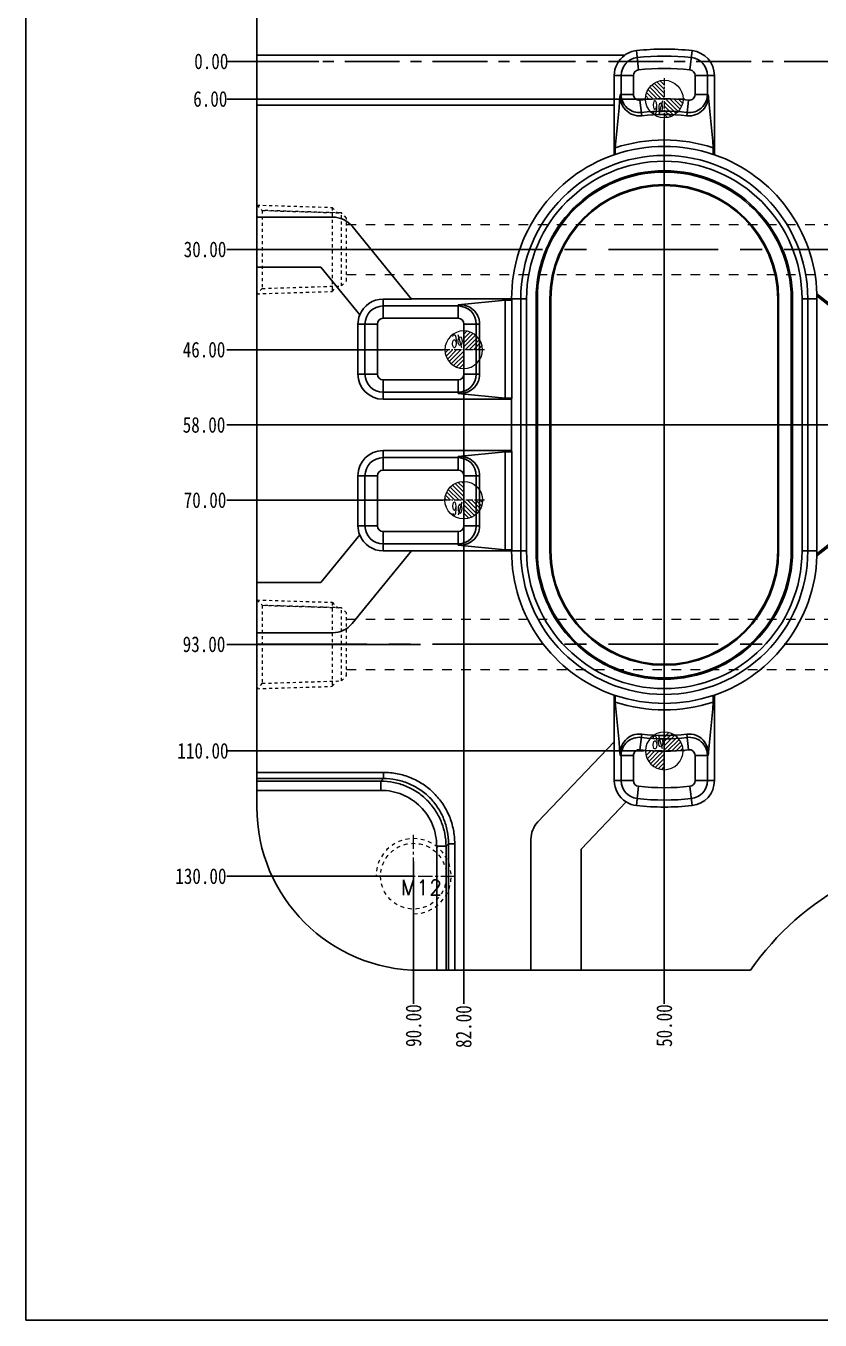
# Model space of a CAD drawing. Header units: millimetres. Extents: x 780 to 4422, y -1506 to 1268.
# Drawn here: x 1806.4 to 1933.1, y -202.3 to 4.2 of the extents above; entities that cross this region are included whole.
import ezdxf

# ---------------------------------------------------------------- set-up
doc = ezdxf.new("R2010")
doc.units = ezdxf.units.MM
doc.header["$LTSCALE"] = 16.335
doc.header["$PDMODE"] = 3
doc.header["$PDSIZE"] = 0.3125
doc.linetypes.add('CENTER', pattern=[0.6, 0.375, -0.075, 0.075, -0.075])
doc.linetypes.add('HIDDEN', pattern=[0.2, 0.1, -0.1])
doc.layers.get('0').update_dxf_attribs({"linetype": 'CONTINUOUS'})
doc.layers.get('Defpoints').update_dxf_attribs({"linetype": 'CONTINUOUS'})
for name, color, linetype, lineweight in [('cool', 153, 'HIDDEN', 9), ('dim', 82, 'CONTINUOUS', 9), ('epin', 13, 'CONTINUOUS', 9), ('screw', 33, 'CONTINUOUS', 13)]:
    doc.layers.add(name, color=color, linetype=linetype, lineweight=lineweight)
doc.layers.add('DEFAULT_2', color=8, linetype='HIDDEN')
doc.styles.get("Standard").update_dxf_attribs({"font": 'txt', "width": 0.8})
doc.styles.add('TXT', font='txt.shx', dxfattribs={"bigfont": 'gbcbig.shx'})
doc.styles.add('TXT05', font='txt.shx', dxfattribs={"width": 0.5, "bigfont": 'gbcbig.shx'})
doc.dimstyles.get("Standard").update_dxf_attribs({"dimtxt": 0.15625, "dimasz": 0.1875, "dimexe": 0.125, "dimexo": 0.0625, "dimtad": 0, "dimtih": 1, "dimtoh": 1, "dimdsep": 46, "dimtxsty": 'Standard', "dimcen": 0.09, "dimadec": 0, "dimazin": 0, "dimtp": 0.01, "dimtm": 0.01, "dimtfac": 1, "dimtofl": 0, "dimtmove": 0, "dimatfit": 3, "dimfxl": 0, "dimtolj": 1, "dimarcsym": 0})

# ---------------------------------------------------------------- blocks, each defined once
blk = doc.blocks.new('cool_jt_f12')
at = {"layer": 'cool', "ltscale": 0.3}
for p, q in [((0, 7.0785), (0.856, 6.2225)), ((0, 7.0785), (12, 6.7035)), ((0.856, 6.2225), (0.856, -6.2225)), ((13.5, 5.827375), (0.856, 6.2225)), ((0.856, 6.2225), (13.5, 5.827375)), ((12, 6.7035), (12.856, 5.8475)), ((12, 6.7035), (12, -6.7035)), ((14.327375, 5), (13.5, 5.827375)), ((13.5, -5.827375), (13.5, 5.827375)), ((14.327375, -5), (14.327375, 5)), ((0.856, -6.2225), (13.5, -5.827375)), ((12, -6.7035), (12.856, -5.8475)), ((13.5, -5.827375), (14.327375, -5)), ((0.856, -6.2225), (0, -7.0785)), ((0, -7.0785), (12, -6.7035))]:
    blk.add_line(p, q, dxfattribs=at)
blk = doc.blocks.new('*D127')
at = {"layer": 'Defpoints', "color": 0}
for p in [(1838.49, -1.46), (1853.16, -1.46), (1958.26, -1.46)]:
    blk.add_point(p, dxfattribs=at)
at = {"layer": 'dim', "color": 4, "lineweight": -2}
blk.add_line((1853.16, -1.46), (1838.49, -1.46), dxfattribs=at)
at = {"layer": 'dim', "color": 6, "insert": (1835.99, -1.46), "char_height": 2.5, "attachment_point": 5}
blk.add_mtext('\\A1;0.00', dxfattribs=at)
blk = doc.blocks.new('*D144')
at = {"layer": 'Defpoints', "color": 0}
for p in [(1838.49, 14.54), (1904.96, 14.54), (1958.26, -1.46)]:
    blk.add_point(p, dxfattribs=at)
at = {"layer": 'dim', "color": 4, "lineweight": -2}
blk.add_line((1904.96, 14.54), (1838.49, 14.54), dxfattribs=at)
at = {"layer": 'dim', "color": 6, "insert": (1835.16, 14.54), "char_height": 2.5, "attachment_point": 5}
blk.add_mtext('\\A1;16.00', dxfattribs=at)
blk = doc.blocks.new('*D145')
at = {"layer": 'Defpoints', "color": 0}
for p in [(1838.49, 31.54), (1870.76, 31.54), (1958.26, -1.46)]:
    blk.add_point(p, dxfattribs=at)
at = {"layer": 'dim', "color": 4, "lineweight": -2}
blk.add_line((1870.76, 31.54), (1838.49, 31.54), dxfattribs=at)
at = {"layer": 'dim', "color": 6, "insert": (1834.83, 31.54), "char_height": 2.5, "attachment_point": 5}
blk.add_mtext('\\A1;33.00', dxfattribs=at)
blk = doc.blocks.new('*D146')
at = {"layer": 'Defpoints', "color": 0}
for p in [(1838.49, 54.54), (1872.96, 54.54), (1958.26, -1.46)]:
    blk.add_point(p, dxfattribs=at)
at = {"layer": 'dim', "color": 4, "lineweight": -2}
blk.add_line((1872.96, 54.54), (1838.49, 54.54), dxfattribs=at)
at = {"layer": 'dim', "color": 6, "insert": (1834.83, 54.54), "char_height": 2.5, "attachment_point": 5}
blk.add_mtext('\\A1;56.00', dxfattribs=at)
blk = doc.blocks.new('*D147')
at = {"layer": 'Defpoints', "color": 0}
for p in [(1838.49, 66.54), (1937.96, 66.54), (1958.26, -1.46)]:
    blk.add_point(p, dxfattribs=at)
at = {"layer": 'dim', "color": 4, "lineweight": -2}
blk.add_line((1937.96, 66.54), (1838.49, 66.54), dxfattribs=at)
at = {"layer": 'dim', "color": 6, "insert": (1834.83, 66.54), "char_height": 2.5, "attachment_point": 5}
blk.add_mtext('\\A1;68.00', dxfattribs=at)
blk = doc.blocks.new('*D148')
at = {"layer": 'Defpoints', "color": 0}
for p in [(1838.49, 78.54), (1872.96, 78.54), (1958.26, -1.46)]:
    blk.add_point(p, dxfattribs=at)
at = {"layer": 'dim', "color": 4, "lineweight": -2}
blk.add_line((1872.96, 78.54), (1838.49, 78.54), dxfattribs=at)
at = {"layer": 'dim', "color": 6, "insert": (1834.99, 78.54), "char_height": 2.5, "attachment_point": 5}
blk.add_mtext('\\A1;80.00', dxfattribs=at)
blk = doc.blocks.new('*D149')
at = {"layer": 'Defpoints', "color": 0}
for p in [(1838.49, 118.54), (1904.96, 118.54), (1958.26, -1.46)]:
    blk.add_point(p, dxfattribs=at)
at = {"layer": 'dim', "color": 4, "lineweight": -2}
blk.add_line((1904.96, 118.54), (1838.49, 118.54), dxfattribs=at)
at = {"layer": 'dim', "color": 6, "insert": (1834.33, 118.54), "char_height": 2.5, "attachment_point": 5}
blk.add_mtext('\\A1;120.00', dxfattribs=at)
blk = doc.blocks.new('*D150')
at = {"layer": 'Defpoints', "color": 0}
for p in [(1838.49, 128.54), (1868.26, 128.54), (1958.26, -1.46)]:
    blk.add_point(p, dxfattribs=at)
at = {"layer": 'dim', "color": 4, "lineweight": -2}
blk.add_line((1868.26, 128.54), (1838.49, 128.54), dxfattribs=at)
at = {"layer": 'dim', "color": 6, "insert": (1834.33, 128.54), "char_height": 2.5, "attachment_point": 5}
blk.add_mtext('\\A1;130.00', dxfattribs=at)
blk = doc.blocks.new('*D151')
at = {"layer": 'Defpoints', "color": 0}
for p in [(1958.26, -1.46), (1838.49, -7.46), (1904.96, -7.46)]:
    blk.add_point(p, dxfattribs=at)
at = {"layer": 'dim', "color": 4, "lineweight": -2}
blk.add_line((1904.96, -7.46), (1838.49, -7.46), dxfattribs=at)
at = {"layer": 'dim', "color": 6, "insert": (1835.83, -7.46), "char_height": 2.5, "attachment_point": 5}
blk.add_mtext('\\A1;6.00', dxfattribs=at)
blk = doc.blocks.new('*D128')
at = {"layer": 'Defpoints', "color": 0}
for p in [(1958.26, -1.46), (1838.49, -31.46), (1873.83, -31.46)]:
    blk.add_point(p, dxfattribs=at)
at = {"layer": 'dim', "color": 4, "lineweight": -2}
blk.add_line((1873.83, -31.46), (1838.49, -31.46), dxfattribs=at)
at = {"layer": 'dim', "color": 6, "insert": (1834.99, -31.46), "char_height": 2.5, "attachment_point": 5}
blk.add_mtext('\\A1;30.00', dxfattribs=at)
blk = doc.blocks.new('*D129')
at = {"layer": 'Defpoints', "color": 0}
for p in [(1958.26, -1.46), (1838.49, -47.46), (1872.96, -47.46)]:
    blk.add_point(p, dxfattribs=at)
at = {"layer": 'dim', "color": 4, "lineweight": -2}
blk.add_line((1872.96, -47.46), (1838.49, -47.46), dxfattribs=at)
at = {"layer": 'dim', "color": 6, "insert": (1834.83, -47.46), "char_height": 2.5, "attachment_point": 5}
blk.add_mtext('\\A1;46.00', dxfattribs=at)
blk = doc.blocks.new('*D130')
at = {"layer": 'Defpoints', "color": 0}
for p in [(1958.26, -1.46), (1838.49, -59.46), (1937.96, -59.46)]:
    blk.add_point(p, dxfattribs=at)
at = {"layer": 'dim', "color": 4, "lineweight": -2}
blk.add_line((1937.96, -59.46), (1838.49, -59.46), dxfattribs=at)
at = {"layer": 'dim', "color": 6, "insert": (1834.83, -59.46), "char_height": 2.5, "attachment_point": 5}
blk.add_mtext('\\A1;58.00', dxfattribs=at)
blk = doc.blocks.new('*D131')
at = {"layer": 'Defpoints', "color": 0}
for p in [(1958.26, -1.46), (1838.49, -71.46), (1872.96, -71.46)]:
    blk.add_point(p, dxfattribs=at)
at = {"layer": 'dim', "color": 4, "lineweight": -2}
blk.add_line((1872.96, -71.46), (1838.49, -71.46), dxfattribs=at)
at = {"layer": 'dim', "color": 6, "insert": (1834.99, -71.46), "char_height": 2.5, "attachment_point": 5}
blk.add_mtext('\\A1;70.00', dxfattribs=at)
blk = doc.blocks.new('*D132')
at = {"layer": 'Defpoints', "color": 0}
for p in [(1958.26, -1.46), (1838.49, -94.46), (1869.37, -94.46)]:
    blk.add_point(p, dxfattribs=at)
at = {"layer": 'dim', "color": 4, "lineweight": -2}
blk.add_line((1869.37, -94.46), (1838.49, -94.46), dxfattribs=at)
at = {"layer": 'dim', "color": 6, "insert": (1834.83, -94.46), "char_height": 2.5, "attachment_point": 5}
blk.add_mtext('\\A1;93.00', dxfattribs=at)
blk = doc.blocks.new('*D133')
at = {"layer": 'Defpoints', "color": 0}
for p in [(1958.26, -1.46), (1838.49, -111.46), (1904.96, -111.46)]:
    blk.add_point(p, dxfattribs=at)
at = {"layer": 'dim', "color": 4, "lineweight": -2}
blk.add_line((1904.96, -111.46), (1838.49, -111.46), dxfattribs=at)
at = {"layer": 'dim', "color": 6, "insert": (1834.66, -111.46), "char_height": 2.5, "attachment_point": 5}
blk.add_mtext('\\A1;110.00', dxfattribs=at)
blk = doc.blocks.new('*D134')
at = {"layer": 'Defpoints', "color": 0}
for p in [(1958.26, -1.46), (1838.49, -131.46), (1868.26, -131.46)]:
    blk.add_point(p, dxfattribs=at)
at = {"layer": 'dim', "color": 4, "lineweight": -2}
blk.add_line((1868.26, -131.46), (1838.49, -131.46), dxfattribs=at)
at = {"layer": 'dim', "color": 6, "insert": (1834.33, -131.46), "char_height": 2.5, "attachment_point": 5}
blk.add_mtext('\\A1;130.00', dxfattribs=at)
blk = doc.blocks.new('*D136')
at = {"layer": 'Defpoints', "color": 0}
for p in [(1958.26, -1.46), (1908.26, -114.76), (1908.26, -151.79)]:
    blk.add_point(p, dxfattribs=at)
at = {"layer": 'dim', "color": 4, "lineweight": -2}
blk.add_line((1908.26, -114.76), (1908.26, -151.79), dxfattribs=at)
at = {"layer": 'dim', "color": 6, "insert": (1908.26, -155.29), "char_height": 2.5, "attachment_point": 5, "rotation": 90}
blk.add_mtext('\\A1;50.00', dxfattribs=at)
blk = doc.blocks.new('*D137')
at = {"layer": 'Defpoints', "color": 0}
for p in [(1958.26, -1.46), (1876.26, -50.76), (1876.26, -151.79)]:
    blk.add_point(p, dxfattribs=at)
at = {"layer": 'dim', "color": 4, "lineweight": -2}
blk.add_line((1876.26, -50.76), (1876.26, -151.79), dxfattribs=at)
at = {"layer": 'dim', "color": 6, "insert": (1876.26, -155.45), "char_height": 2.5, "attachment_point": 5, "rotation": 90}
blk.add_mtext('\\A1;82.00', dxfattribs=at)
blk = doc.blocks.new('*D138')
at = {"layer": 'Defpoints', "color": 0}
for p in [(1958.26, -1.46), (1868.26, -129.09), (1868.26, -151.79)]:
    blk.add_point(p, dxfattribs=at)
at = {"layer": 'dim', "color": 4, "lineweight": -2}
blk.add_line((1868.26, -129.09), (1868.26, -151.79), dxfattribs=at)
at = {"layer": 'dim', "color": 6, "insert": (1868.26, -155.29), "char_height": 2.5, "attachment_point": 5, "rotation": 90}
blk.add_mtext('\\A1;90.00', dxfattribs=at)
blk = doc.blocks.new('*D139')
at = {"layer": 'Defpoints', "color": 0}
for p in [(1958.26, -1.46), (1908.26, -10.76), (1908.26, -151.79)]:
    blk.add_point(p, dxfattribs=at)
at = {"layer": 'dim', "color": 4, "lineweight": -2}
blk.add_line((1908.26, -10.76), (1908.26, -151.79), dxfattribs=at)
at = {"layer": 'dim', "color": 6, "insert": (1908.26, -155.29), "char_height": 2.5, "attachment_point": 5, "rotation": 90}
blk.add_mtext('\\A1;50.00', dxfattribs=at)
blk = doc.blocks.new('*D141')
at = {"layer": 'Defpoints', "color": 0}
for p in [(1908.26, 149.11), (1908.26, 17.84), (1958.26, -1.46)]:
    blk.add_point(p, dxfattribs=at)
at = {"layer": 'dim', "color": 4, "lineweight": -2}
blk.add_line((1908.26, 17.84), (1908.26, 149.11), dxfattribs=at)
at = {"layer": 'dim', "color": 6, "insert": (1908.26, 152.61), "char_height": 2.5, "attachment_point": 5, "rotation": 90}
blk.add_mtext('\\A1;50.00', dxfattribs=at)
blk = doc.blocks.new('*D142')
at = {"layer": 'Defpoints', "color": 0}
for p in [(1876.26, 149.11), (1876.26, 57.84), (1958.26, -1.46)]:
    blk.add_point(p, dxfattribs=at)
at = {"layer": 'dim', "color": 4, "lineweight": -2}
blk.add_line((1876.26, 57.84), (1876.26, 149.11), dxfattribs=at)
at = {"layer": 'dim', "color": 6, "insert": (1876.26, 152.77), "char_height": 2.5, "attachment_point": 5, "rotation": 90}
blk.add_mtext('\\A1;82.00', dxfattribs=at)
blk = doc.blocks.new('*D143')
at = {"layer": 'Defpoints', "color": 0}
for p in [(1868.26, 149.11), (1868.26, 130.46), (1958.26, -1.46)]:
    blk.add_point(p, dxfattribs=at)
at = {"layer": 'dim', "color": 4, "lineweight": -2}
blk.add_line((1868.26, 130.46), (1868.26, 149.11), dxfattribs=at)
at = {"layer": 'dim', "color": 6, "insert": (1868.26, 152.61), "char_height": 2.5, "attachment_point": 5, "rotation": 90}
blk.add_mtext('\\A1;90.00', dxfattribs=at)
blk = doc.blocks.new('screw_m12_g')
at = {"layer": 'screw', "color": 1, "linetype": 'CENTER', "ltscale": 0.373186}
for p, q in [((0, -6.6), (0, 6.6)), ((-6.6, 0), (6.6, 0))]:
    blk.add_line(p, q, dxfattribs=at)
at = {"layer": 'screw', "linetype": 'HIDDEN', "ltscale": 0.373186}
blk.add_circle((0, 0), 5.25, dxfattribs=at)
at = {"layer": 'screw', "color": 92, "linetype": 'HIDDEN', "ltscale": 0.373186}
blk.add_arc((0, 0), 6, 270, 180, dxfattribs=at)
at = {"layer": 'screw', "color": 6, "style": 'TXT'}
blk.add_text('M12', height=2.4, dxfattribs=at).set_placement((-2.04, -3))
blk = doc.blocks.new('epin_ejp_6')
at = {"layer": 'epin'}
h = blk.add_hatch(dxfattribs=at)
h.set_pattern_fill('_ANSI31', color=123, scale=0.15, angle=90, style=0)
h.set_pattern_definition([(135, (-1265.0037, -63.5429), (-0.3367596, -0.3367596), [])])
h.paths.add_polyline_path([(0, 3, 0.414214), (-3, 0), (0, 0)])
h.paths.add_polyline_path([(3, 0), (0, 0), (0, -3, 0.414214)])
at = {"layer": 'epin', "color": 1, "linetype": 'CENTER', "ltscale": 0.186593}
for p, q in [((0, -3.3), (0, 3.3)), ((-3.3, 0), (3.3, 0))]:
    blk.add_line(p, q, dxfattribs=at)
at = {"layer": 'epin'}
blk.add_circle((0, 0), 3, dxfattribs=at)
at = {"layer": 'epin', "color": 6, "style": 'TXT05', "width": 0.5}
blk.add_text('%%c6', height=2.1, dxfattribs=at).set_placement((0.12, 0.3))

msp = doc.modelspace()

# ---------------------------------------------------------------- linework, layer by layer
at = {"color": 7, "linetype": 'Continuous'}
for p, q in [((1843.256, -120.457), (1843.256, 117.543)), ((1904.155, -2.81), (1903.81, 0.259)), ((1912.358, -2.81), (1912.702, 0.259)), ((1901.967, -0.457), (1843.256, -0.457)), ((1900.274, -3.716), (1900.274, -8.457)), ((1900.274, -3.716), (1903.345, -3.716)), ((1901.375, -6.736), (1901.375, -3.716)), ((1903.345, -6.736), (1903.345, -3.716)), ((1913.167, -3.716), (1913.167, -6.736)), ((1913.167, -3.716), (1916.256, -3.716)), ((1915.137, -3.716), (1915.137, -6.736)), ((1916.256, -16.343), (1916.256, -3.716)), ((1901.239, -6.736), (1903.345, -6.736)), ((1904.672, -10.123), (1904.367, -7.641)), ((1911.841, -10.123), (1912.145, -7.641)), ((1915.274, -6.736), (1913.167, -6.736)), ((1843.256, -8.457), (1900.274, -8.457)), ((1900.256, -8.457), (1900.256, -16.343)), ((1900.433, -15.229), (1900.433, -16.313)), ((1916.08, -16.313), (1916.08, -15.229)), ((1843.256, -26.305), (1855.348, -26.305)), ((1867.955, -39.375), (1858.442, -27.769)), ((1843.256, -34.305), (1853.455, -34.305)), ((1853.455, -34.305), (1859.684, -41.903)), ((1932.587, -38.884), (1937.646, -42.867)), ((1932.608, -38.559), (1947.129, -49.995)), ((1863.391, -42.446), (1863.391, -39.375)), ((1867.955, -39.375), (1863.391, -39.375)), ((1863.391, -40.476), (1875.391, -40.476)), ((1886.283, -39.357), (1867.941, -39.357)), ((1882.891, -39.533), (1875.391, -40.289)), ((1875.391, -42.446), (1875.391, -40.289)), ((1882.891, -39.533), (1882.891, -55.181)), ((1883.92, -39.533), (1882.891, -39.533)), ((1883.92, -39.533), (1883.92, -55.181)), ((1885.365, -79.557), (1885.365, -39.357)), ((1886.283, -39.357), (1886.283, -79.557)), ((1887.795, -79.557), (1887.795, -39.357)), ((1888.005, -39.357), (1887.795, -39.357)), ((1888.005, -39.357), (1888.005, -79.557)), ((1890.008, -79.557), (1890.008, -39.357)), ((1890.166, -39.357), (1890.008, -39.357)), ((1890.166, -39.357), (1890.166, -79.557)), ((1926.346, -79.557), (1926.346, -39.357)), ((1926.504, -39.357), (1926.346, -39.357)), ((1926.504, -39.357), (1926.504, -79.557)), ((1928.507, -39.357), (1928.507, -79.557)), ((1928.507, -39.357), (1928.718, -39.357)), ((1928.718, -39.357), (1928.718, -79.557)), ((1930.23, -79.557), (1930.23, -39.357)), ((1932.592, -39.357), (1930.23, -39.357)), ((1931.148, -39.357), (1931.148, -79.557)), ((1932.592, -39.357), (1932.592, -79.557)), ((1859.391, -43.357), (1859.391, -51.357)), ((1862.48, -43.357), (1859.391, -43.357)), ((1860.51, -51.357), (1860.51, -43.357)), ((1862.48, -51.357), (1862.48, -43.357)), ((1863.391, -42.446), (1875.391, -42.446)), ((1876.302, -43.357), (1876.302, -51.357)), ((1878.803, -43.357), (1876.302, -43.357)), ((1878.272, -43.357), (1878.272, -51.357)), ((1878.803, -43.357), (1878.803, -51.357)), ((1862.48, -51.357), (1859.391, -51.357)), ((1878.803, -51.357), (1876.302, -51.357)), ((1863.391, -55.357), (1863.391, -52.268)), ((1875.391, -52.268), (1863.391, -52.268)), ((1875.391, -54.425), (1875.391, -52.268)), ((1875.391, -54.238), (1863.391, -54.238)), ((1863.391, -55.357), (1883.891, -55.357)), ((1882.891, -55.181), (1875.391, -54.425)), ((1882.891, -55.181), (1883.92, -55.181)), ((1883.891, -55.357), (1883.891, -63.557)), ((1863.391, -66.646), (1863.391, -63.557)), ((1883.891, -63.557), (1863.391, -63.557)), ((1882.891, -63.733), (1875.391, -64.489)), ((1882.891, -63.733), (1882.891, -79.381)), ((1883.92, -63.733), (1882.891, -63.733)), ((1883.92, -63.733), (1883.92, -79.381)), ((1863.391, -64.676), (1875.391, -64.676)), ((1875.391, -66.646), (1875.391, -64.489)), ((1859.391, -67.557), (1859.391, -75.557)), ((1862.48, -67.557), (1859.391, -67.557)), ((1860.51, -75.557), (1860.51, -67.557)), ((1862.48, -75.557), (1862.48, -67.557)), ((1863.391, -66.646), (1875.391, -66.646)), ((1876.302, -67.557), (1876.302, -75.557)), ((1878.803, -67.557), (1876.302, -67.557)), ((1878.272, -67.557), (1878.272, -75.557)), ((1878.803, -67.557), (1878.803, -75.557)), ((1947.129, -68.92), (1932.608, -80.355)), ((1862.48, -75.557), (1859.391, -75.557)), ((1878.803, -75.557), (1876.302, -75.557)), ((1937.646, -76.047), (1932.587, -80.03)), ((1859.684, -77.011), (1853.455, -84.609)), ((1863.391, -79.539), (1863.391, -76.468)), ((1875.391, -76.468), (1863.391, -76.468)), ((1875.391, -78.438), (1863.391, -78.438)), ((1875.391, -78.625), (1875.391, -76.468)), ((1858.442, -91.145), (1867.955, -79.539)), ((1863.391, -79.539), (1867.955, -79.539)), ((1867.941, -79.557), (1886.283, -79.557)), ((1882.891, -79.381), (1875.391, -78.625)), ((1882.891, -79.381), (1883.92, -79.381)), ((1888.005, -79.557), (1887.795, -79.557)), ((1890.008, -79.557), (1890.166, -79.557)), ((1926.346, -79.557), (1926.504, -79.557)), ((1928.507, -79.557), (1928.718, -79.557)), ((1930.23, -79.557), (1932.592, -79.557)), ((1843.256, -84.609), (1853.455, -84.609)), ((1843.256, -92.609), (1855.348, -92.609)), ((1900.256, -102.571), (1900.256, -110.02)), ((1900.433, -102.601), (1900.433, -103.685)), ((1916.08, -103.685), (1916.08, -102.601)), ((1916.256, -116.205), (1916.256, -102.571)), ((1904.367, -111.273), (1904.672, -108.791)), ((1912.145, -111.273), (1911.841, -108.791)), ((1888.091, -122.784), (1900.274, -110.002)), ((1900.274, -110.002), (1900.274, -116.205)), ((1901.239, -112.178), (1903.345, -112.178)), ((1901.375, -116.205), (1901.375, -112.178)), ((1903.345, -116.205), (1903.345, -112.178)), ((1913.167, -112.178), (1915.274, -112.178)), ((1913.167, -112.178), (1913.167, -116.205)), ((1915.137, -112.178), (1915.137, -116.205)), ((1863.44, -114.885), (1843.256, -114.885)), ((1863.44, -114.885), (1863.44, -115.875)), ((1863.44, -115.875), (1843.256, -115.875)), ((1863.04, -116.276), (1843.256, -116.276)), ((1863.04, -116.276), (1863.44, -115.875)), ((1863.04, -117.761), (1863.04, -116.276)), ((1903.345, -116.205), (1900.274, -116.205)), ((1904.157, -117.11), (1903.822, -120.181)), ((1912.69, -120.181), (1912.355, -117.11)), ((1913.167, -116.205), (1916.256, -116.205)), ((1863.04, -117.761), (1843.256, -117.761)), ((1894.987, -127.144), (1902.177, -119.601)), ((1886.987, -146.457), (1886.987, -125.543)), ((1871.952, -146.457), (1871.952, -126.673)), ((1871.952, -126.673), (1873.438, -126.673)), ((1873.438, -126.673), (1873.838, -126.273)), ((1873.438, -146.457), (1873.438, -126.673)), ((1873.838, -146.457), (1873.838, -126.273)), ((1874.828, -126.273), (1873.838, -126.273)), ((1874.828, -146.457), (1874.828, -126.273)), ((1894.987, -146.457), (1894.987, -127.144)), ((1922.012, -146.457), (1869.256, -146.457))]:
    msp.add_line(p, q, dxfattribs=at)
at = {"color": 1, "linetype": 'CENTER', "ltscale": 1.430548}
msp.add_line((1843.256, -1.457), (2073.256, -1.457), dxfattribs=at)
msp.add_lwpolyline([(1806.412, 185.918), (2226.668, 185.918), (2226.668, -202.277), (1806.412, -202.277)], close=True)
at = {"color": 7, "linetype": 'Continuous'}
for centre, radius, start, end in [((1904.256, -3.716), 4, 96.40347, 125.44517), ((1908.256, -39.357), 39.865, 83.59653, 96.40347), ((1912.256, -3.716), 4, 0, 83.59653), ((1904.256, -3.716), 3.982, 125.08722, 180), ((1904.256, -3.716), 2.881, 96.40347, 180), ((1908.256, -39.357), 38.746, 83.59653, 96.40347), ((1912.256, -3.716), 2.881, 0, 83.59653), ((1904.256, -3.716), 0.911, 96.40347, 180), ((1908.256, -39.357), 36.776, 83.59653, 96.40347), ((1912.256, -3.716), 0.911, 0, 83.59653), ((4552.192, -262.7), 2663.282, 174.484884, 174.668405), ((1904.256, -6.736), 2.881, 180, 276.99079), ((1904.256, -6.736), 0.911, 180, 276.99079), ((1908.256, -39.357), 31.954, 83.00921, 96.99079), ((1912.256, -6.736), 2.881, 263.00921, 0), ((1912.256, -6.736), 0.911, 263.00921, 0), ((-735.68, -262.7), 2663.282, 5.331595, 5.515116), ((1908.256, -39.357), 29.984, 83.00921, 96.99079), ((1908.256, -39.357), 29.453, 83.00921, 96.99079), ((1908.256, -39.357), 25.365, 72.03459, 107.96541), ((1908.256, -39.357), 24.365, 109.16798, 180), ((1908.256, -39.357), 22.892, 0, 180), ((1908.256, -39.357), 24.336, 71.24704, 108.75296), ((1908.256, -39.357), 24.365, 1.87638, 70.83202), ((1908.256, -39.357), 21.973, 0, 180), ((1908.256, -39.357), 20.461, 0, 180), ((1908.256, -39.357), 20.251, 0, 180), ((1908.256, -39.357), 18.248, 0, 180), ((1908.256, -39.357), 18.09, 0, 180), ((1855.348, -30.305), 4, 39.34159, 90), ((1908.256, -39.357), 24.336, 0, 1.114), ((1863.391, -43.357), 3.982, 90, 158.59108), ((1863.391, -43.357), 2.881, 90, 180), ((1875.391, -43.357), 2.881, 0, 90), ((1863.391, -43.357), 4, 158.44973, 180), ((1863.391, -43.357), 0.911, 90, 180), ((1875.391, -43.357), 0.911, 0, 90), ((1863.391, -51.357), 4, 180, 270), ((1863.391, -51.357), 2.881, 180, 270), ((1863.391, -51.357), 0.911, 180, 270), ((1875.391, -51.357), 2.881, 270, 0), ((1875.391, -51.357), 0.911, 270, 0), ((1863.391, -67.557), 4, 90, 180), ((1863.391, -67.557), 2.881, 90, 180), ((1875.391, -67.557), 2.881, 0, 90), ((1863.391, -67.557), 0.911, 90, 180), ((1875.391, -67.557), 0.911, 0, 90), ((1863.391, -75.557), 4, 180, 201.55027), ((1863.391, -75.557), 2.881, 180, 270), ((1863.391, -75.557), 0.911, 180, 270), ((1875.391, -75.557), 2.881, 270, 0), ((1875.391, -75.557), 0.911, 270, 0), ((1863.391, -75.557), 3.982, 201.40892, 270), ((1908.256, -79.557), 24.365, 180, 250.83202), ((1908.256, -79.557), 22.892, 180, 0), ((1908.256, -79.557), 21.973, 180, 0), ((1908.256, -79.557), 20.461, 180, 0), ((1908.256, -79.557), 20.251, 180, 0), ((1908.256, -79.557), 18.248, 180, 0), ((1908.256, -79.557), 18.09, 180, 0), ((1908.256, -79.557), 24.365, 289.16798, 358.12362), ((1908.256, -79.557), 24.336, 358.886, 0), ((1855.348, -88.609), 4, 270, 320.65841), ((1908.256, -79.557), 24.336, 251.24704, 288.75296), ((1908.256, -79.557), 25.365, 252.03459, 287.96541), ((4552.192, 143.786), 2663.282, 185.331595, 185.515116), ((-735.68, 143.786), 2663.282, 354.484884, 354.668405), ((1904.256, -112.178), 2.881, 83.00921, 180), ((1908.256, -79.557), 29.984, 263.00921, 276.99079), ((1908.256, -79.557), 29.453, 263.00921, 276.99079), ((1912.256, -112.178), 2.881, 0, 96.99079), ((1904.256, -112.178), 0.911, 83.00921, 180), ((1908.256, -79.557), 31.954, 263.00921, 276.99079), ((1912.256, -112.178), 0.911, 0, 96.99079), ((1904.256, -116.205), 3.982, 180, 238.51957), ((1904.256, -116.205), 2.881, 180, 263.77093), ((1904.256, -116.205), 0.911, 180, 263.77093), ((1908.256, -79.557), 37.776, 263.77093, 276.22907), ((1912.256, -116.205), 0.911, 276.22907, 0), ((1912.256, -116.205), 2.881, 276.22907, 0), ((1912.256, -116.205), 4, 276.22907, 0), ((1904.256, -116.205), 4, 238.46523, 263.77093), ((1908.256, -79.557), 39.746, 263.77093, 276.22907), ((1869.256, -120.457), 26, 180, 270), ((1908.256, -79.557), 40.865, 263.77093, 276.22907), ((1890.987, -125.543), 4, 136.37483, 180), ((1958.256, -171.457), 44.03, 34.59659, 145.40341)]:
    msp.add_arc(centre, radius, start, end, dxfattribs=at)
for centre, major_axis, ratio, start_param, end_param in [((1875.703, -43.357), (3.099, 0), 0.9949109, 0, 1.6717259), ((1900.976, -39.357), (17.085, 0), 0.176327, 3.1415927, 3.200157), ((1875.703, -51.357), (3.099, 0), 0.9949109, -1.6717259, 0), ((1900.976, -55.357), (17.085, 0), 0.176327, 3.0830283, 3.1415927), ((1900.976, -63.557), (17.085, 0), 0.176327, -3.1415927, -3.0830283), ((1875.703, -67.557), (3.099, 0), 0.9949109, 0, 1.6717259), ((1875.703, -75.557), (3.099, 0), 0.9949109, -1.6717259, 0), ((1900.976, -79.557), (17.085, 0), 0.176327, 3.0830283, 3.1415927)]:
    msp.add_ellipse(centre, major_axis=major_axis, ratio=ratio, start_param=start_param, end_param=end_param, dxfattribs=at)
for points, knots in [([(1904.672, -10.123), (1904.184, -10.183), (1903.192, -10.061), (1902.002, -9.25), (1901.299, -8.068), (1901.197, -7.169), (1901.239, -6.736)], [0, 0, 0, 0, 0.2686767, 0.5217542, 0.7621899, 1, 1, 1, 1]), ([(1911.841, -10.123), (1912.328, -10.183), (1913.32, -10.061), (1914.51, -9.25), (1915.214, -8.068), (1915.315, -7.169), (1915.274, -6.736)], [0, 0, 0, 0, 0.2686766, 0.521754, 0.7621898, 1, 1, 1, 1]), ([(1900.433, -16.313), (1900.388, -16.313), (1900.328, -16.32), (1900.271, -16.338), (1900.256, -16.343)], [0, 0, 0, 0, 0.7433342, 1, 1, 1, 1]), ([(1916.256, -16.343), (1916.242, -16.338), (1916.185, -16.32), (1916.124, -16.313), (1916.08, -16.313)], [0, 0, 0, 0, 0.2566658, 1, 1, 1, 1]), ([(1932.587, -38.884), (1932.592, -38.859), (1932.608, -38.751), (1932.611, -38.642), (1932.608, -38.559)], [0, 0, 0, 0, 0.2383963, 1, 1, 1, 1]), ([(1932.608, -80.355), (1932.609, -80.326), (1932.61, -80.218), (1932.601, -80.109), (1932.587, -80.03)], [0, 0, 0, 0, 0.2624912, 1, 1, 1, 1]), ([(1900.256, -102.571), (1900.271, -102.576), (1900.328, -102.594), (1900.388, -102.602), (1900.433, -102.601)], [0, 0, 0, 0, 0.2566658, 1, 1, 1, 1]), ([(1916.08, -102.601), (1916.124, -102.602), (1916.185, -102.594), (1916.242, -102.576), (1916.256, -102.571)], [0, 0, 0, 0, 0.7433342, 1, 1, 1, 1]), ([(1904.672, -108.791), (1904.184, -108.732), (1903.192, -108.854), (1902.002, -109.664), (1901.299, -110.847), (1901.197, -111.745), (1901.239, -112.178)], [0, 0, 0, 0, 0.2686766, 0.521754, 0.7621898, 1, 1, 1, 1]), ([(1911.841, -108.791), (1912.328, -108.732), (1913.32, -108.854), (1914.51, -109.664), (1915.214, -110.847), (1915.315, -111.745), (1915.274, -112.178)], [0, 0, 0, 0, 0.2686767, 0.5217542, 0.7621899, 1, 1, 1, 1]), ([(1874.828, -126.273), (1874.828, -125.528), (1874.684, -124.033), (1874.037, -121.878), (1872.981, -119.892), (1871.556, -118.152), (1869.816, -116.728), (1867.83, -115.674), (1865.678, -115.029), (1864.185, -114.885), (1863.44, -114.885)], [0, 0, 0, 0, 0.1250853, 0.2501923, 0.3752364, 0.5002423, 0.6252002, 0.7501271, 0.8750446, 1, 1, 1, 1]), ([(1873.438, -126.673), (1873.436, -125.994), (1873.3, -124.632), (1872.706, -122.669), (1871.741, -120.859), (1870.44, -119.273), (1868.854, -117.972), (1867.044, -117.007), (1865.081, -116.413), (1863.719, -116.278), (1863.04, -116.276)], [0, 0, 0, 0, 0.1249947, 0.2500208, 0.3750159, 0.500031, 0.6250316, 0.7499954, 0.8749999, 1, 1, 1, 1]), ([(1873.838, -126.273), (1873.839, -125.592), (1873.71, -124.226), (1873.122, -122.257), (1872.16, -120.44), (1870.858, -118.85), (1869.268, -117.55), (1867.452, -116.589), (1865.485, -116.003), (1864.12, -115.874), (1863.44, -115.875)], [0, 0, 0, 0, 0.1250812, 0.2501881, 0.3752342, 0.5002433, 0.6252042, 0.7501325, 0.8750488, 1, 1, 1, 1]), ([(1871.952, -126.673), (1871.952, -125.513), (1871.497, -123.167), (1869.517, -120.196), (1866.546, -118.217), (1864.2, -117.761), (1863.04, -117.761)], [0, 0, 0, 0, 0.2500522, 0.500031, 0.7499637, 1, 1, 1, 1])]:
    msp.add_open_spline(points, degree=3, knots=knots, dxfattribs=at)
at = {"layer": 'cool', "ltscale": 0.932966}
for p, q in [((1857.586, -27.457), (2058.926, -27.457)), ((1857.586, -35.457), (2058.926, -35.457)), ((1857.586, -90.457), (2058.926, -90.457)), ((1857.586, -98.457), (2058.926, -98.457))]:
    msp.add_line(p, q, dxfattribs=at)
at = {"layer": 'DEFAULT_2', "color": 1, "linetype": 'CENTER', "ltscale": 2.861096}
for p, q in [((1843.256, -31.457), (2073.256, -31.457)), ((1843.256, -94.457), (2073.256, -94.457))]:
    msp.add_line(p, q, dxfattribs=at)

# ---------------------------------------------------------------- block references
at = {"layer": 'cool', "ltscale": 0.932966}
for p in [(1843.256, -31.457), (1843.256, -94.457)]:
    msp.add_blockref('cool_jt_f12', p, dxfattribs=at)
at = {"layer": 'epin'}
for p, rotation in [((1908.256, -7.457), 179.9999999999995), ((1876.256, -71.457), 180.0000000000008)]:
    msp.add_blockref('epin_ejp_6', p, dxfattribs=dict(at, rotation=rotation))
at = {"layer": 'epin', "xscale": -1}
msp.add_blockref('epin_ejp_6', (1876.256, -47.457), dxfattribs=at)
at = {"layer": 'epin', "xscale": -1, "rotation": 359.9999999999987}
msp.add_blockref('epin_ejp_6', (1908.256, -111.457), dxfattribs=at)
at = {"layer": 'screw'}
msp.add_blockref('screw_m12_g', (1868.256, -131.457), dxfattribs=at)

# ---------------------------------------------------------------- dimensions: what is measured, and where the dimension line sits
at = {"layer": 'dim'}
for feature_location, offset, dtype, origin, picture, middle in [((1876.256, 57.843), (0, 91.263), 1, (1958.256, -1.457), '*D142', (1876.256, 152.772)), ((1868.256, 130.463), (0, 18.643), 1, (1958.256, -1.457), '*D143', (1868.256, 152.606)), ((1908.256, 17.843), (0, 131.263), 1, (1958.256, -1.457), '*D141', (1908.256, 152.606)), ((1868.256, 128.543), (-29.762, 0), 0, (1958.256, -1.457), '*D150', (1834.327, 128.543)), ((1904.956, 118.543), (-66.462, 0), 0, (1958.256, -1.457), '*D149', (1834.327, 118.543)), ((1872.956, 78.543), (-34.462, 0), 0, (1958.256, -1.457), '*D148', (1834.994, 78.543)), ((1937.956, 66.543), (-99.462, 0), 0, (1958.256, -1.457), '*D147', (1834.827, 66.543)), ((1872.956, 54.543), (-34.462, 0), 0, (1958.256, -1.457), '*D146', (1834.827, 54.543)), ((1870.761, 31.543), (-32.268, 0), 0, (1958.256, -1.457), '*D145', (1834.827, 31.543)), ((1904.956, 14.543), (-66.462, 0), 0, (1958.256, -1.457), '*D144', (1835.161, 14.543)), ((1853.15783473, -1.457118712), (-14.663965473, 0), 0, (1958.25626463, -1.457118712), '*D127', (1835.993869257, -1.457118712)), ((1868.256, -131.457), (-29.762, 0), 0, (1958.256, -1.457), '*D134', (1834.327, -131.457)), ((1904.956, -111.457), (-66.462, 0), 0, (1958.256, -1.457), '*D133', (1834.661, -111.457)), ((1872.956, -47.457), (-34.462, 0), 0, (1958.256, -1.457), '*D129', (1834.827, -47.457)), ((1937.956, -59.457), (-99.462, 0), 0, (1958.256, -1.457), '*D130', (1834.827, -59.457)), ((1869.366, -94.457), (-30.872, 0), 0, (1958.256, -1.457), '*D132', (1834.827, -94.457)), ((1873.831, -31.457), (-35.337, 0), 0, (1958.256, -1.457), '*D128', (1834.994, -31.457)), ((1872.956, -71.457), (-34.462, 0), 0, (1958.256, -1.457), '*D131', (1834.994, -71.457)), ((1904.956, -7.457), (-66.462, 0), 0, (1958.256, -1.457), '*D151', (1835.827, -7.457)), ((1868.256, -129.092), (0, -22.696), 1, (1958.256, -1.457), '*D138', (1868.256, -155.288)), ((1876.256, -50.757), (0, -101.03), 1, (1958.256, -1.457), '*D137', (1876.256, -155.454)), ((1908.256, -114.757), (0, -37.03), 1, (1958.256, -1.457), '*D136', (1908.256, -155.288)), ((1908.256, -10.757), (0, -141.03), 1, (1958.256, -1.457), '*D139', (1908.256, -155.288))]:
    dim = msp.add_ordinate_dim(feature_location=feature_location, offset=offset, dtype=dtype, origin=origin, dimstyle='Standard', override={"dimtxt": 2.5, "dimasz": 2, "dimexe": 0, "dimexo": 0, "dimgap": 0, "dimtih": 0, "dimtoh": 0, "dimzin": 0, "dimcen": 0, "dimclrd": 4, "dimclre": 4, "dimclrt": 6, "dimadec": 2, "dimtp": 0, "dimtm": 0, "dimtzin": 0}, dxfattribs=at)
    dim.commit()
    dim.dimension.update_dxf_attribs({"geometry": picture, "text_midpoint": middle})

doc.saveas('drawing.dxf')
